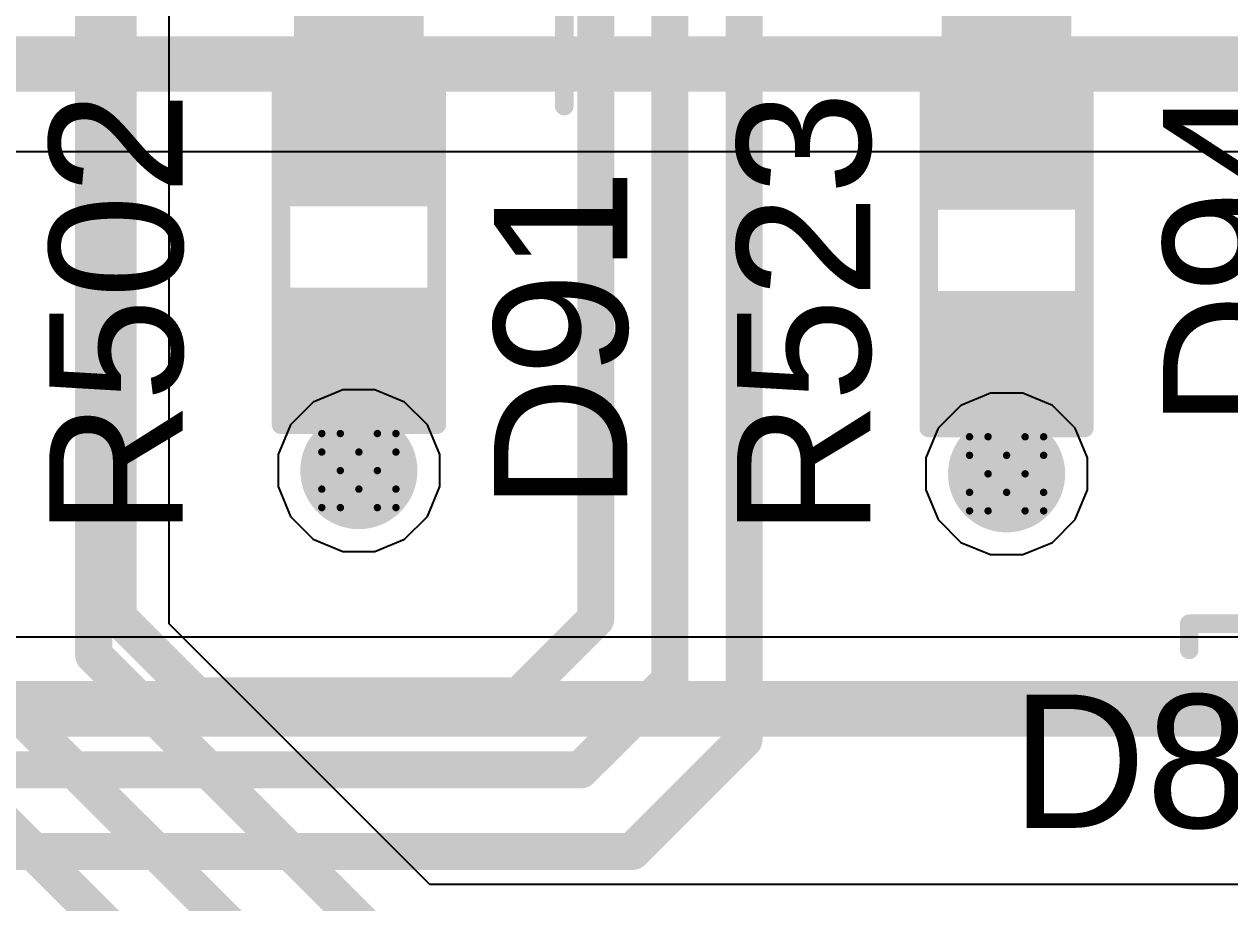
# Model space of a CAD drawing. Header units: inches. Extents: x 0 to 5379, y 0 to 5429.
# Drawn here: x 70.49 to 78.76, y 129.72 to 135.75 of the extents above; entities that cross this region are included whole.
import ezdxf

# ---------------------------------------------------------------- set-up
doc = ezdxf.new("R2010")
doc.units = ezdxf.units.IN
for name, color, linetype in [('Bottom Layer', 5, 'Continuous'), ('Bottom Solder', 6, 'Continuous'), ('Drill Drawing', 1, 'Continuous'), ('GND01', 16, 'Continuous'), ('GND02', 76, 'Continuous'), ('PWR', 156, 'Continuous'), ('SIG 01', 90, 'Continuous'), ('Top Layer', 1, 'Continuous'), ('Top Overlay', 2, 'Continuous'), ('Top Paste', 8, 'Continuous'), ('Top Solder', 216, 'Continuous'), ('Via Holes', 16, 'Continuous')]:
    doc.layers.add(name, color=color, linetype=linetype)
doc.styles.add('Arial', font='', dxfattribs={"height": 0.2})
doc.styles.get('Arial').set_extended_font_data('Arial')

# ---------------------------------------------------------------- blocks, each defined once
blk = doc.blocks.new('R___0603_256')
at = {"layer": 'Top Layer'}
for points in [[(-0.381, 0.4445), (-0.381, -0.4445), (-1.143, -0.4445), (-1.143, 0.4445)], [(1.143, 0.4445), (1.143, -0.4445), (0.381, -0.4445), (0.381, 0.4445)]]:
    blk.add_hatch(color=1, dxfattribs=at).paths.add_polyline_path(points)
at = {"layer": 'Top Paste'}
for points in [[(-0.381, 0.4445), (-0.381, -0.4445), (-1.143, -0.4445), (-1.143, 0.4445)], [(1.143, 0.4445), (1.143, -0.4445), (0.381, -0.4445), (0.381, 0.4445)]]:
    blk.add_hatch(color=8, dxfattribs=at).paths.add_polyline_path(points)
at = {"layer": 'Top Solder'}
for points in [[(-0.2794, 0.5461), (-0.2794, -0.5461), (-1.2446, -0.5461), (-1.2446, 0.5461)], [(1.2446, 0.5461), (1.2446, -0.5461), (0.2794, -0.5461), (0.2794, 0.5461)]]:
    blk.add_hatch(color=216, dxfattribs=at).paths.add_polyline_path(points)
at = {"layer": 'Top Overlay'}
for points in [[(-1.2192, 0.5334, 0.127, 0.127, 0), (1.2192, 0.5334, 0.127, 0.127, 0)], [(-1.2192, 0.5334, 0.127, 0.127, 0), (-1.2192, -0.5334, 0.127, 0.127, 0)], [(1.2192, 0.5334, 0.127, 0.127, 0), (1.2192, -0.5334, 0.127, 0.127, 0)], [(-1.2192, -0.5334, 0.127, 0.127, 0), (1.2192, -0.5334, 0.127, 0.127, 0)]]:
    blk.add_lwpolyline(points, format="xyseb", dxfattribs=at)
for points in [[(-1.25095, 0.5334, 0.0635, 0.0635, 1), (-1.18745, 0.5334, 0.0635, 0.0635, 1)], [(-1.25095, 0.5334, 0.0635, 0.0635, 1), (-1.18745, 0.5334, 0.0635, 0.0635, 1)], [(1.18745, 0.5334, 0.0635, 0.0635, 1), (1.25095, 0.5334, 0.0635, 0.0635, 1)], [(1.18745, 0.5334, 0.0635, 0.0635, 1), (1.25095, 0.5334, 0.0635, 0.0635, 1)], [(-1.25095, -0.5334, 0.0635, 0.0635, 1), (-1.18745, -0.5334, 0.0635, 0.0635, 1)], [(-1.25095, -0.5334, 0.0635, 0.0635, 1), (-1.18745, -0.5334, 0.0635, 0.0635, 1)], [(1.18745, -0.5334, 0.0635, 0.0635, 1), (1.25095, -0.5334, 0.0635, 0.0635, 1)], [(1.18745, -0.5334, 0.0635, 0.0635, 1), (1.25095, -0.5334, 0.0635, 0.0635, 1)]]:
    blk.add_lwpolyline(points, format="xyseb", close=True, dxfattribs=at)
blk = doc.blocks.new('R___0603_276')
at = {"layer": 'Top Layer'}
for points in [[(-0.381, 0.4445), (-0.381, -0.4445), (-1.143, -0.4445), (-1.143, 0.4445)], [(1.143, 0.4445), (1.143, -0.4445), (0.381, -0.4445), (0.381, 0.4445)]]:
    blk.add_hatch(color=1, dxfattribs=at).paths.add_polyline_path(points)
at = {"layer": 'Top Paste'}
for points in [[(-0.381, 0.4445), (-0.381, -0.4445), (-1.143, -0.4445), (-1.143, 0.4445)], [(1.143, 0.4445), (1.143, -0.4445), (0.381, -0.4445), (0.381, 0.4445)]]:
    blk.add_hatch(color=8, dxfattribs=at).paths.add_polyline_path(points)
at = {"layer": 'Top Solder'}
for points in [[(-0.2794, 0.5461), (-0.2794, -0.5461), (-1.2446, -0.5461), (-1.2446, 0.5461)], [(1.2446, 0.5461), (1.2446, -0.5461), (0.2794, -0.5461), (0.2794, 0.5461)]]:
    blk.add_hatch(color=216, dxfattribs=at).paths.add_polyline_path(points)
at = {"layer": 'Top Overlay'}
for points in [[(-1.2192, 0.5334, 0.127, 0.127, 0), (1.2192, 0.5334, 0.127, 0.127, 0)], [(-1.2192, 0.5334, 0.127, 0.127, 0), (-1.2192, -0.5334, 0.127, 0.127, 0)], [(1.2192, 0.5334, 0.127, 0.127, 0), (1.2192, -0.5334, 0.127, 0.127, 0)], [(-1.2192, -0.5334, 0.127, 0.127, 0), (1.2192, -0.5334, 0.127, 0.127, 0)]]:
    blk.add_lwpolyline(points, format="xyseb", dxfattribs=at)
for points in [[(-1.25095, 0.5334, 0.0635, 0.0635, 1), (-1.18745, 0.5334, 0.0635, 0.0635, 1)], [(-1.25095, 0.5334, 0.0635, 0.0635, 1), (-1.18745, 0.5334, 0.0635, 0.0635, 1)], [(1.18745, 0.5334, 0.0635, 0.0635, 1), (1.25095, 0.5334, 0.0635, 0.0635, 1)], [(1.18745, 0.5334, 0.0635, 0.0635, 1), (1.25095, 0.5334, 0.0635, 0.0635, 1)], [(-1.25095, -0.5334, 0.0635, 0.0635, 1), (-1.18745, -0.5334, 0.0635, 0.0635, 1)], [(-1.25095, -0.5334, 0.0635, 0.0635, 1), (-1.18745, -0.5334, 0.0635, 0.0635, 1)], [(1.18745, -0.5334, 0.0635, 0.0635, 1), (1.25095, -0.5334, 0.0635, 0.0635, 1)], [(1.18745, -0.5334, 0.0635, 0.0635, 1), (1.25095, -0.5334, 0.0635, 0.0635, 1)]]:
    blk.add_lwpolyline(points, format="xyseb", close=True, dxfattribs=at)

msp = doc.modelspace()

# ---------------------------------------------------------------- hatches: boundary and pattern name
at = {"layer": 'Bottom Layer'}
h = msp.add_hatch(color=5, dxfattribs=at)
edge = h.paths.add_edge_path()
edge.add_arc((72.7852, 132.6848), 0.3, 0, 360)
h = msp.add_hatch(color=5, dxfattribs=at)
edge = h.paths.add_edge_path()
edge.add_arc((77.2246, 132.6625), 0.3, 0, 360)
at = {"layer": 'Bottom Solder'}
h = msp.add_hatch(color=6, dxfattribs=at)
edge = h.paths.add_edge_path()
edge.add_arc((72.7852, 132.6848), 0.4016, 0, 360)
h = msp.add_hatch(color=6, dxfattribs=at)
edge = h.paths.add_edge_path()
edge.add_arc((77.2246, 132.6625), 0.4016, 0, 360)
at = {"layer": 'GND01'}
h = msp.add_hatch(color=16, dxfattribs=at)
edge = h.paths.add_edge_path()
edge.add_arc((72.7852, 132.6848), 0.3, 0, 360)
h = msp.add_hatch(color=16, dxfattribs=at)
edge = h.paths.add_edge_path()
edge.add_arc((77.2246, 132.6625), 0.3, 0, 360)
at = {"layer": 'GND02'}
h = msp.add_hatch(color=76, dxfattribs=at)
edge = h.paths.add_edge_path()
edge.add_arc((72.7852, 132.6848), 0.3, 0, 360)
h = msp.add_hatch(color=76, dxfattribs=at)
edge = h.paths.add_edge_path()
edge.add_arc((77.2246, 132.6625), 0.3, 0, 360)
at = {"layer": 'PWR'}
h = msp.add_hatch(color=156, dxfattribs=at)
edge = h.paths.add_edge_path()
edge.add_arc((72.7852, 132.6848), 0.3, 0, 360)
h = msp.add_hatch(color=156, dxfattribs=at)
edge = h.paths.add_edge_path()
edge.add_arc((77.2246, 132.6625), 0.3, 0, 360)
at = {"layer": 'SIG 01'}
h = msp.add_hatch(color=90, dxfattribs=at)
edge = h.paths.add_edge_path()
edge.add_arc((72.7852, 132.6848), 0.3, 0, 360)
h = msp.add_hatch(color=90, dxfattribs=at)
edge = h.paths.add_edge_path()
edge.add_arc((77.2246, 132.6625), 0.3, 0, 360)
at = {"layer": 'Top Layer'}
for points in [[(72.3407, 134.5986), (73.2297, 134.5986), (73.2297, 136.7308), (72.3407, 136.7308)], [(77.6691, 136.7308), (76.7801, 136.7308), (76.7801, 134.5986), (77.6691, 134.5986)]]:
    msp.add_hatch(color=1, dxfattribs=at).paths.add_polyline_path(points)
h = msp.add_hatch(color=1, dxfattribs=at)
edge = h.paths.add_edge_path()
edge.add_arc((72.7852, 132.6848), 0.3, 0, 360)
h = msp.add_hatch(color=1, dxfattribs=at)
edge = h.paths.add_edge_path()
edge.add_arc((77.2246, 132.6625), 0.3, 0, 360)
at = {"layer": 'Top Solder'}
h = msp.add_hatch(color=216, dxfattribs=at)
edge = h.paths.add_edge_path()
edge.add_arc((72.7852, 132.6848), 0.4016, 0, 360)
h = msp.add_hatch(color=216, dxfattribs=at)
edge = h.paths.add_edge_path()
edge.add_arc((77.2246, 132.6625), 0.4016, 0, 360)
at = {"layer": 'Via Holes'}
h = msp.add_hatch(color=7, dxfattribs=at)
edge = h.paths.add_edge_path()
edge.add_arc((72.7852, 132.6848), 0.15, 0, 360)
h = msp.add_hatch(color=7, dxfattribs=at)
edge = h.paths.add_edge_path()
edge.add_arc((77.2246, 132.6625), 0.15, 0, 360)

# ---------------------------------------------------------------- linework, layer by layer
at = {"layer": 'Drill Drawing'}
for points in [[(72.5312, 132.8118, 0.0508, 0.0508, 0), (72.5312, 132.9388, 0.0508, 0.0508, 0)], [(72.5312, 132.9388, 0.0508, 0.0508, 0), (72.6582, 132.9388, 0.0508, 0.0508, 0)], [(72.6582, 132.9388, 0.0508, 0.0508, 0), (72.7852, 132.8118, 0.0508, 0.0508, 0)], [(72.7852, 132.8118, 0.0508, 0.0508, 0), (72.9122, 132.9388, 0.0508, 0.0508, 0)], [(72.9122, 132.9388, 0.0508, 0.0508, 0), (73.0392, 132.9388, 0.0508, 0.0508, 0)], [(73.0392, 132.8118, 0.0508, 0.0508, 0), (73.0392, 132.9388, 0.0508, 0.0508, 0)], [(76.9706, 132.7895, 0.0508, 0.0508, 0), (76.9706, 132.9165, 0.0508, 0.0508, 0)], [(76.9706, 132.9165, 0.0508, 0.0508, 0), (77.0976, 132.9165, 0.0508, 0.0508, 0)], [(77.0976, 132.9165, 0.0508, 0.0508, 0), (77.2246, 132.7895, 0.0508, 0.0508, 0)], [(77.2246, 132.7895, 0.0508, 0.0508, 0), (77.3516, 132.9165, 0.0508, 0.0508, 0)], [(77.3516, 132.9165, 0.0508, 0.0508, 0), (77.4786, 132.9165, 0.0508, 0.0508, 0)], [(77.4786, 132.7895, 0.0508, 0.0508, 0), (77.4786, 132.9165, 0.0508, 0.0508, 0)], [(72.5312, 132.8118, 0.0508, 0.0508, 0), (72.6582, 132.6848, 0.0508, 0.0508, 0)], [(72.9122, 132.6848, 0.0508, 0.0508, 0), (73.0392, 132.8118, 0.0508, 0.0508, 0)], [(76.9706, 132.7895, 0.0508, 0.0508, 0), (77.0976, 132.6625, 0.0508, 0.0508, 0)], [(77.3516, 132.6625, 0.0508, 0.0508, 0), (77.4786, 132.7895, 0.0508, 0.0508, 0)], [(72.5312, 132.5578, 0.0508, 0.0508, 0), (72.6582, 132.6848, 0.0508, 0.0508, 0)], [(72.9122, 132.6848, 0.0508, 0.0508, 0), (73.0392, 132.5578, 0.0508, 0.0508, 0)], [(76.9706, 132.5355, 0.0508, 0.0508, 0), (77.0976, 132.6625, 0.0508, 0.0508, 0)], [(77.3516, 132.6625, 0.0508, 0.0508, 0), (77.4786, 132.5355, 0.0508, 0.0508, 0)], [(72.5312, 132.4308, 0.0508, 0.0508, 0), (72.5312, 132.5578, 0.0508, 0.0508, 0)], [(72.6582, 132.4308, 0.0508, 0.0508, 0), (72.7852, 132.5578, 0.0508, 0.0508, 0)], [(72.7852, 132.5578, 0.0508, 0.0508, 0), (72.9122, 132.4308, 0.0508, 0.0508, 0)], [(73.0392, 132.4308, 0.0508, 0.0508, 0), (73.0392, 132.5578, 0.0508, 0.0508, 0)], [(76.9706, 132.4085, 0.0508, 0.0508, 0), (76.9706, 132.5355, 0.0508, 0.0508, 0)], [(77.0976, 132.4085, 0.0508, 0.0508, 0), (77.2246, 132.5355, 0.0508, 0.0508, 0)], [(77.2246, 132.5355, 0.0508, 0.0508, 0), (77.3516, 132.4085, 0.0508, 0.0508, 0)], [(77.4786, 132.4085, 0.0508, 0.0508, 0), (77.4786, 132.5355, 0.0508, 0.0508, 0)], [(72.5312, 132.4308, 0.0508, 0.0508, 0), (72.6582, 132.4308, 0.0508, 0.0508, 0)], [(72.9122, 132.4308, 0.0508, 0.0508, 0), (73.0392, 132.4308, 0.0508, 0.0508, 0)], [(76.9706, 132.4085, 0.0508, 0.0508, 0), (77.0976, 132.4085, 0.0508, 0.0508, 0)], [(77.3516, 132.4085, 0.0508, 0.0508, 0), (77.4786, 132.4085, 0.0508, 0.0508, 0)]]:
    msp.add_lwpolyline(points, format="xyseb", dxfattribs=at)
for points in [[(72.5185, 132.9388, 0.0254, 0.0254, 1), (72.5439, 132.9388, 0.0254, 0.0254, 1)], [(72.5185, 132.9388, 0.0254, 0.0254, 1), (72.5439, 132.9388, 0.0254, 0.0254, 1)], [(72.6455, 132.9388, 0.0254, 0.0254, 1), (72.6709, 132.9388, 0.0254, 0.0254, 1)], [(72.6455, 132.9388, 0.0254, 0.0254, 1), (72.6709, 132.9388, 0.0254, 0.0254, 1)], [(72.8995, 132.9388, 0.0254, 0.0254, 1), (72.9249, 132.9388, 0.0254, 0.0254, 1)], [(72.8995, 132.9388, 0.0254, 0.0254, 1), (72.9249, 132.9388, 0.0254, 0.0254, 1)], [(73.0265, 132.9388, 0.0254, 0.0254, 1), (73.0519, 132.9388, 0.0254, 0.0254, 1)], [(73.0265, 132.9388, 0.0254, 0.0254, 1), (73.0519, 132.9388, 0.0254, 0.0254, 1)], [(76.9579, 132.9165, 0.0254, 0.0254, 1), (76.9833, 132.9165, 0.0254, 0.0254, 1)], [(76.9579, 132.9165, 0.0254, 0.0254, 1), (76.9833, 132.9165, 0.0254, 0.0254, 1)], [(77.0849, 132.9165, 0.0254, 0.0254, 1), (77.1103, 132.9165, 0.0254, 0.0254, 1)], [(77.0849, 132.9165, 0.0254, 0.0254, 1), (77.1103, 132.9165, 0.0254, 0.0254, 1)], [(77.3389, 132.9165, 0.0254, 0.0254, 1), (77.3643, 132.9165, 0.0254, 0.0254, 1)], [(77.3389, 132.9165, 0.0254, 0.0254, 1), (77.3643, 132.9165, 0.0254, 0.0254, 1)], [(77.4659, 132.9165, 0.0254, 0.0254, 1), (77.4913, 132.9165, 0.0254, 0.0254, 1)], [(77.4659, 132.9165, 0.0254, 0.0254, 1), (77.4913, 132.9165, 0.0254, 0.0254, 1)], [(72.5185, 132.8118, 0.0254, 0.0254, 1), (72.5439, 132.8118, 0.0254, 0.0254, 1)], [(72.5185, 132.8118, 0.0254, 0.0254, 1), (72.5439, 132.8118, 0.0254, 0.0254, 1)], [(72.7725, 132.8118, 0.0254, 0.0254, 1), (72.7979, 132.8118, 0.0254, 0.0254, 1)], [(72.7725, 132.8118, 0.0254, 0.0254, 1), (72.7979, 132.8118, 0.0254, 0.0254, 1)], [(73.0265, 132.8118, 0.0254, 0.0254, 1), (73.0519, 132.8118, 0.0254, 0.0254, 1)], [(73.0265, 132.8118, 0.0254, 0.0254, 1), (73.0519, 132.8118, 0.0254, 0.0254, 1)], [(76.9579, 132.7895, 0.0254, 0.0254, 1), (76.9833, 132.7895, 0.0254, 0.0254, 1)], [(76.9579, 132.7895, 0.0254, 0.0254, 1), (76.9833, 132.7895, 0.0254, 0.0254, 1)], [(77.2119, 132.7895, 0.0254, 0.0254, 1), (77.2373, 132.7895, 0.0254, 0.0254, 1)], [(77.2119, 132.7895, 0.0254, 0.0254, 1), (77.2373, 132.7895, 0.0254, 0.0254, 1)], [(77.4659, 132.7895, 0.0254, 0.0254, 1), (77.4913, 132.7895, 0.0254, 0.0254, 1)], [(77.4659, 132.7895, 0.0254, 0.0254, 1), (77.4913, 132.7895, 0.0254, 0.0254, 1)], [(72.6455, 132.6848, 0.0254, 0.0254, 1), (72.6709, 132.6848, 0.0254, 0.0254, 1)], [(72.6455, 132.6848, 0.0254, 0.0254, 1), (72.6709, 132.6848, 0.0254, 0.0254, 1)], [(72.8995, 132.6848, 0.0254, 0.0254, 1), (72.9249, 132.6848, 0.0254, 0.0254, 1)], [(72.8995, 132.6848, 0.0254, 0.0254, 1), (72.9249, 132.6848, 0.0254, 0.0254, 1)], [(77.0849, 132.6625, 0.0254, 0.0254, 1), (77.1103, 132.6625, 0.0254, 0.0254, 1)], [(77.0849, 132.6625, 0.0254, 0.0254, 1), (77.1103, 132.6625, 0.0254, 0.0254, 1)], [(77.3389, 132.6625, 0.0254, 0.0254, 1), (77.3643, 132.6625, 0.0254, 0.0254, 1)], [(77.3389, 132.6625, 0.0254, 0.0254, 1), (77.3643, 132.6625, 0.0254, 0.0254, 1)], [(72.5185, 132.5578, 0.0254, 0.0254, 1), (72.5439, 132.5578, 0.0254, 0.0254, 1)], [(72.5185, 132.5578, 0.0254, 0.0254, 1), (72.5439, 132.5578, 0.0254, 0.0254, 1)], [(72.7725, 132.5578, 0.0254, 0.0254, 1), (72.7979, 132.5578, 0.0254, 0.0254, 1)], [(72.7725, 132.5578, 0.0254, 0.0254, 1), (72.7979, 132.5578, 0.0254, 0.0254, 1)], [(73.0265, 132.5578, 0.0254, 0.0254, 1), (73.0519, 132.5578, 0.0254, 0.0254, 1)], [(73.0265, 132.5578, 0.0254, 0.0254, 1), (73.0519, 132.5578, 0.0254, 0.0254, 1)], [(76.9579, 132.5355, 0.0254, 0.0254, 1), (76.9833, 132.5355, 0.0254, 0.0254, 1)], [(76.9579, 132.5355, 0.0254, 0.0254, 1), (76.9833, 132.5355, 0.0254, 0.0254, 1)], [(77.2119, 132.5355, 0.0254, 0.0254, 1), (77.2373, 132.5355, 0.0254, 0.0254, 1)], [(77.2119, 132.5355, 0.0254, 0.0254, 1), (77.2373, 132.5355, 0.0254, 0.0254, 1)], [(77.4659, 132.5355, 0.0254, 0.0254, 1), (77.4913, 132.5355, 0.0254, 0.0254, 1)], [(77.4659, 132.5355, 0.0254, 0.0254, 1), (77.4913, 132.5355, 0.0254, 0.0254, 1)], [(72.5185, 132.4308, 0.0254, 0.0254, 1), (72.5439, 132.4308, 0.0254, 0.0254, 1)], [(72.5185, 132.4308, 0.0254, 0.0254, 1), (72.5439, 132.4308, 0.0254, 0.0254, 1)], [(72.6455, 132.4308, 0.0254, 0.0254, 1), (72.6709, 132.4308, 0.0254, 0.0254, 1)], [(72.6455, 132.4308, 0.0254, 0.0254, 1), (72.6709, 132.4308, 0.0254, 0.0254, 1)], [(72.8995, 132.4308, 0.0254, 0.0254, 1), (72.9249, 132.4308, 0.0254, 0.0254, 1)], [(72.8995, 132.4308, 0.0254, 0.0254, 1), (72.9249, 132.4308, 0.0254, 0.0254, 1)], [(73.0265, 132.4308, 0.0254, 0.0254, 1), (73.0519, 132.4308, 0.0254, 0.0254, 1)], [(73.0265, 132.4308, 0.0254, 0.0254, 1), (73.0519, 132.4308, 0.0254, 0.0254, 1)], [(76.9579, 132.4085, 0.0254, 0.0254, 1), (76.9833, 132.4085, 0.0254, 0.0254, 1)], [(76.9579, 132.4085, 0.0254, 0.0254, 1), (76.9833, 132.4085, 0.0254, 0.0254, 1)], [(77.0849, 132.4085, 0.0254, 0.0254, 1), (77.1103, 132.4085, 0.0254, 0.0254, 1)], [(77.0849, 132.4085, 0.0254, 0.0254, 1), (77.1103, 132.4085, 0.0254, 0.0254, 1)], [(77.3389, 132.4085, 0.0254, 0.0254, 1), (77.3643, 132.4085, 0.0254, 0.0254, 1)], [(77.3389, 132.4085, 0.0254, 0.0254, 1), (77.3643, 132.4085, 0.0254, 0.0254, 1)], [(77.4659, 132.4085, 0.0254, 0.0254, 1), (77.4913, 132.4085, 0.0254, 0.0254, 1)], [(77.4659, 132.4085, 0.0254, 0.0254, 1), (77.4913, 132.4085, 0.0254, 0.0254, 1)]]:
    msp.add_lwpolyline(points, format="xyseb", close=True, dxfattribs=at)
at = {"layer": 'PWR'}
for p, q in [((56.6253, 134.8716), (80.4775, 134.8716)), ((72.675, 133.2388), (72.4714, 133.1544)), ((72.8954, 133.2388), (72.675, 133.2388)), ((73.099, 133.1544), (72.8954, 133.2388)), ((72.4714, 133.1544), (72.3155, 132.9986)), ((73.2548, 132.9986), (73.099, 133.1544)), ((77.1144, 133.2165), (76.9108, 133.1321)), ((77.3348, 133.2165), (77.1144, 133.2165)), ((77.5384, 133.1321), (77.3348, 133.2165)), ((76.9108, 133.1321), (76.7549, 132.9763)), ((77.6943, 132.9763), (77.5384, 133.1321)), ((72.3155, 132.9986), (72.2312, 132.795)), ((73.3392, 132.795), (73.2548, 132.9986)), ((76.7549, 132.9763), (76.6706, 132.7727)), ((77.7786, 132.7727), (77.6943, 132.9763)), ((72.2312, 132.795), (72.2312, 132.5746)), ((73.3392, 132.5746), (73.3392, 132.795)), ((76.6706, 132.7727), (76.6706, 132.5523)), ((77.7786, 132.5523), (77.7786, 132.7727)), ((72.2312, 132.5746), (72.3155, 132.371)), ((73.2548, 132.371), (73.3392, 132.5746)), ((76.6706, 132.5523), (76.7549, 132.3486)), ((77.6943, 132.3486), (77.7786, 132.5523)), ((72.3155, 132.371), (72.4714, 132.2151)), ((73.099, 132.2151), (73.2548, 132.371)), ((76.7549, 132.3486), (76.9108, 132.1928)), ((77.5384, 132.1928), (77.6943, 132.3486)), ((72.4714, 132.2151), (72.675, 132.1308)), ((72.8954, 132.1308), (73.099, 132.2151)), ((76.9108, 132.1928), (77.1144, 132.1085)), ((77.3348, 132.1085), (77.5384, 132.1928)), ((72.675, 132.1308), (72.8954, 132.1308)), ((77.1144, 132.1085), (77.3348, 132.1085)), ((83.2152, 131.5421), (52.8691, 131.5421))]:
    msp.add_line(p, q, dxfattribs=at)
for points in [[(77.2246, 135.4726, 0.381, 0.381, 0), (77.2246, 137.4925, 0.381, 0.381, 0)], [(56.907, 135.4726, 0.381, 0.381, 0), (77.2246, 135.4726, 0.381, 0.381, 0)], [(77.2246, 135.4726, 0.381, 0.381, 0), (80.2137, 135.4726, 0.381, 0.381, 0)], [(52.4378, 131.0518, 0.381, 0.381, 0), (83.6043, 131.0518, 0.381, 0.381, 0)]]:
    msp.add_lwpolyline(points, format="xyseb", dxfattribs=at)
msp.add_lwpolyline([(77.1294, 135.4726, 0.1905, 0.1905, 1), (77.3199, 135.4726, 0.1905, 0.1905, 1)], format="xyseb", close=True, dxfattribs=at)
msp.add_lwpolyline([(77.1294, 135.4726, 0.1905, 0.1905, 1), (77.3199, 135.4726, 0.1905, 0.1905, 1)], format="xyseb", close=True, dxfattribs=at)
msp.add_lwpolyline([(77.1294, 135.4726, 0.1905, 0.1905, 1), (77.3199, 135.4726, 0.1905, 0.1905, 1)], format="xyseb", close=True, dxfattribs=at)
at = {"layer": 'SIG 01'}
for p, q in [((71.4856, 131.6341), (71.4856, 141.3651)), ((73.2719, 129.8478), (71.4856, 131.6341)), ((84.4592, 129.8478), (73.2719, 129.8478))]:
    msp.add_line(p, q, dxfattribs=at)
for points in [[(70.9676, 131.4196, 0.254, 0.254, 0), (70.9676, 141.5796, 0.254, 0.254, 0)], [(70.9676, 131.4196, 0.254, 0.254, 0), (73.0573, 129.3299, 0.254, 0.254, 0)], [(70.3174, 131.1503, 0.254, 0.254, 0), (72.788, 128.6797, 0.254, 0.254, 0)], [(69.723, 130.9041, 0.254, 0.254, 0), (72.5418, 128.0853, 0.254, 0.254, 0)]]:
    msp.add_lwpolyline(points, format="xyseb", dxfattribs=at)
msp.add_lwpolyline([(70.9041, 131.4196, 0.127, 0.127, 1), (71.0311, 131.4196, 0.127, 0.127, 1)], format="xyseb", close=True, dxfattribs=at)
msp.add_lwpolyline([(70.9041, 131.4196, 0.127, 0.127, 1), (71.0311, 131.4196, 0.127, 0.127, 1)], format="xyseb", close=True, dxfattribs=at)
at = {"layer": 'Top Layer'}
for points in [[(74.4091, 131.6683, 0.254, 0.254, 0), (74.4091, 139.9823, 0.254, 0.254, 0)], [(74.9171, 131.2449, 0.254, 0.254, 0), (74.9171, 139.7719, 0.254, 0.254, 0)], [(75.4251, 130.8397, 0.254, 0.254, 0), (75.4251, 139.5615, 0.254, 0.254, 0)], [(71.1342, 131.6801, 0.254, 0.254, 0), (71.1342, 136.3498, 0.254, 0.254, 0)], [(72.7852, 132.6848, 0.254, 0.254, 0), (72.7852, 133.4556, 0.254, 0.254, 0)], [(77.2246, 132.6625, 0.254, 0.254, 0), (77.2246, 133.4333, 0.254, 0.254, 0)], [(71.1342, 131.6801, 0.254, 0.254, 0), (71.6741, 131.1402, 0.254, 0.254, 0)], [(73.881, 131.1402, 0.254, 0.254, 0), (74.4091, 131.6683, 0.254, 0.254, 0)], [(74.3043, 130.6322, 0.254, 0.254, 0), (74.9171, 131.2449, 0.254, 0.254, 0)], [(71.6741, 131.1402, 0.254, 0.254, 0), (73.881, 131.1402, 0.254, 0.254, 0)], [(74.6588, 130.0734, 0.254, 0.254, 0), (75.4251, 130.8397, 0.254, 0.254, 0)], [(65.6543, 130.6322, 0.254, 0.254, 0), (74.3043, 130.6322, 0.254, 0.254, 0)], [(59.6262, 130.0734, 0.254, 0.254, 0), (74.6588, 130.0734, 0.254, 0.254, 0)]]:
    msp.add_lwpolyline(points, format="xyseb", dxfattribs=at)
for points in [[(72.7217, 133.4556, 0.127, 0.127, 1), (72.8487, 133.4556, 0.127, 0.127, 1)], [(77.1611, 133.4333, 0.127, 0.127, 1), (77.2881, 133.4333, 0.127, 0.127, 1)], [(72.7217, 132.6848, 0.127, 0.127, 1), (72.8487, 132.6848, 0.127, 0.127, 1)], [(77.1611, 132.6625, 0.127, 0.127, 1), (77.2881, 132.6625, 0.127, 0.127, 1)], [(71.0707, 131.6801, 0.127, 0.127, 1), (71.1977, 131.6801, 0.127, 0.127, 1)], [(71.0707, 131.6801, 0.127, 0.127, 1), (71.1977, 131.6801, 0.127, 0.127, 1)], [(74.3456, 131.6683, 0.127, 0.127, 1), (74.4726, 131.6683, 0.127, 0.127, 1)], [(74.3456, 131.6683, 0.127, 0.127, 1), (74.4726, 131.6683, 0.127, 0.127, 1)], [(74.8536, 131.2449, 0.127, 0.127, 1), (74.9806, 131.2449, 0.127, 0.127, 1)], [(74.8536, 131.2449, 0.127, 0.127, 1), (74.9806, 131.2449, 0.127, 0.127, 1)], [(71.6106, 131.1402, 0.127, 0.127, 1), (71.7376, 131.1402, 0.127, 0.127, 1)], [(71.6106, 131.1402, 0.127, 0.127, 1), (71.7376, 131.1402, 0.127, 0.127, 1)], [(73.8175, 131.1402, 0.127, 0.127, 1), (73.9445, 131.1402, 0.127, 0.127, 1)], [(73.8175, 131.1402, 0.127, 0.127, 1), (73.9445, 131.1402, 0.127, 0.127, 1)], [(75.3616, 130.8397, 0.127, 0.127, 1), (75.4886, 130.8397, 0.127, 0.127, 1)], [(75.3616, 130.8397, 0.127, 0.127, 1), (75.4886, 130.8397, 0.127, 0.127, 1)], [(74.2408, 130.6322, 0.127, 0.127, 1), (74.3678, 130.6322, 0.127, 0.127, 1)], [(74.2408, 130.6322, 0.127, 0.127, 1), (74.3678, 130.6322, 0.127, 0.127, 1)], [(74.5953, 130.0734, 0.127, 0.127, 1), (74.7223, 130.0734, 0.127, 0.127, 1)], [(74.5953, 130.0734, 0.127, 0.127, 1), (74.7223, 130.0734, 0.127, 0.127, 1)]]:
    msp.add_lwpolyline(points, format="xyseb", close=True, dxfattribs=at)
at = {"layer": 'Top Overlay'}
for points in [[(74.1934, 135.183, 0.127, 0.127, 0), (74.1934, 136.3399, 0.127, 0.127, 0)], [(78.4764, 131.4555, 0.127, 0.127, 0), (78.4764, 131.6346, 0.127, 0.127, 0)], [(78.4764, 131.6346, 0.127, 0.127, 0), (81.5084, 131.6346, 0.127, 0.127, 0)]]:
    msp.add_lwpolyline(points, format="xyseb", dxfattribs=at)
for points in [[(74.1616, 135.183, 0.0635, 0.0635, 1), (74.2251, 135.183, 0.0635, 0.0635, 1)], [(78.4446, 131.6346, 0.0635, 0.0635, 1), (78.5081, 131.6346, 0.0635, 0.0635, 1)], [(78.4446, 131.6346, 0.0635, 0.0635, 1), (78.5081, 131.6346, 0.0635, 0.0635, 1)], [(78.4446, 131.4555, 0.0635, 0.0635, 1), (78.5081, 131.4555, 0.0635, 0.0635, 1)]]:
    msp.add_lwpolyline(points, format="xyseb", close=True, dxfattribs=at)

# ---------------------------------------------------------------- block references
at = {"rotation": 90}
for name, p in [('R___0603_276', (72.7852, 134.2176)), ('R___0603_256', (77.2246, 134.1953))]:
    msp.add_blockref(name, p, dxfattribs=at)

# ---------------------------------------------------------------- texts
at = {"layer": 'Top Overlay', "style": 'Arial'}
for s, p in [('R502', (71.5771, 132.2329)), ('R523', (76.2913, 132.2329)), ('D94', (79.2114, 132.9764)), ('D91', (74.6251, 132.4106))]:
    msp.add_text(s, height=0.9144, rotation=90, dxfattribs=at).set_placement(p)
msp.add_text('D88', height=0.9144, dxfattribs=at).set_placement((77.2576, 130.2351))

doc.saveas('drawing.dxf')
